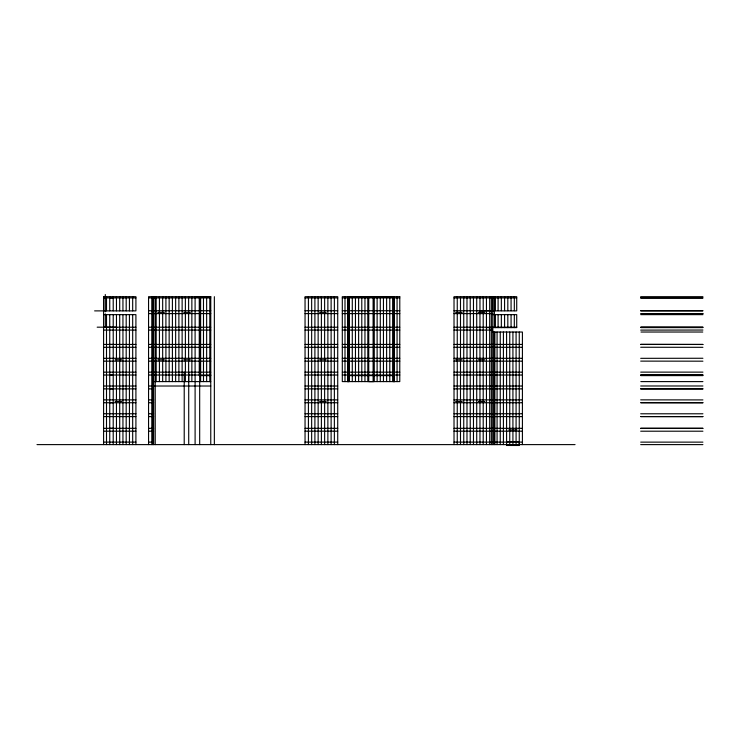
<?xml version="1.0" encoding="UTF-8"?>
<svg xmlns="http://www.w3.org/2000/svg" width="740" height="740" viewBox="0 0 740 740"><rect width="100%" height="100%" fill="white"/><g stroke="black" fill="none" stroke-linecap="round" stroke-linejoin="round"><path stroke-width="1.11" d="M103.591 310.883L103.591 296.685L135.91 296.685L135.91 310.883L94.609 310.883M492.757 310.883L492.757 296.685L492.757 444.611M522.412 444.611L522.412 332.029L492.757 332.029M210.761 444.611L210.761 296.647L195.101 296.647L195.101 444.611M210.761 296.685L148.564 296.685L148.564 444.611M640.692 296.685L702.917 296.685M109.742 297.887L113.22 297.887M640.692 297.887L702.917 297.887M103.591 297.915L135.91 297.915M148.564 297.915L210.761 297.915M305.046 297.915L337.727 297.915M342.305 297.915L399.776 297.915M454.018 297.915L516.724 297.915M640.692 297.952L702.917 297.952M148.564 310.745L210.761 310.745M305.046 310.745L337.727 310.745M342.305 310.745L399.776 310.745M454.018 310.745L492.757 310.745M640.812 310.707L702.917 310.707M480.223 310.883L516.724 310.883L516.724 296.685L454.018 296.685L454.018 444.611M640.692 310.883L702.769 310.883M157.833 312.363L164.335 312.363M183.825 312.363L190.328 312.363M319.625 312.363L326.137 312.363M455.646 312.363L462.158 312.363M478.318 312.363L484.82 312.363M148.564 313.603L210.78 313.603M305.046 313.603L337.727 313.603M342.305 313.603L399.776 313.603M454.018 313.603L492.757 313.603M103.591 314.639L135.91 314.639L135.91 444.611M492.757 314.639L516.724 314.639L516.724 327.617L486.957 327.617M640.692 314.639L703 314.639M97.171 327.182L116.818 327.182M516.724 327.182L454.018 327.219M103.591 327.219L135.91 327.219M148.564 327.219L210.761 327.219M305.046 327.219L337.727 327.219M342.305 327.219L399.776 327.219M640.997 327.617L702.769 327.617M103.591 330.077L135.91 330.077M148.564 330.077L210.78 330.077M305.046 330.077L337.727 330.077M342.305 330.077L399.776 330.077M454.018 330.077L492.757 330.077M640.692 330.105L702.917 330.04M640.997 332.029L702.769 332.029M103.591 344.433L135.91 344.433M148.564 344.433L210.761 344.433M305.046 344.433L337.727 344.433M342.305 344.433L399.776 344.433M454.018 344.433L522.412 344.433M109.742 344.461L113.22 344.461M103.591 347.291L135.91 347.291M148.564 347.291L210.761 347.291M305.046 347.291L337.727 347.291M342.305 347.291L399.776 347.291M454.018 347.291L522.412 347.291M640.692 347.254L702.917 347.319M103.591 358.299L135.91 358.299M148.564 358.299L210.761 358.299M305.046 358.299L337.727 358.299M342.305 358.299L399.776 358.299M454.018 358.299L522.412 358.299M640.692 358.327L702.917 358.262M115.153 359.797L121.656 359.797M157.833 359.797L164.335 359.797M183.825 359.797L190.328 359.797M319.625 359.797L326.137 359.797M455.646 359.797L462.158 359.797M478.318 359.797L484.82 359.797M103.591 361.148L135.91 361.148M148.564 361.148L210.761 361.148M305.046 361.148L337.727 361.148M342.305 361.148L399.776 361.148M454.018 361.148L522.412 361.148M640.692 361.12L702.917 361.185M103.591 372.155L135.91 372.155M148.564 372.155L210.761 372.155M305.046 372.155L337.727 372.155M342.305 372.155L399.776 372.155M454.018 372.155L522.412 372.155M640.692 372.128L702.954 372.128M109.742 374.976L113.22 374.976M640.692 374.976L702.917 374.976M103.591 375.014L135.91 375.014M148.564 375.014L210.78 375.014M305.046 375.014L337.727 375.014M342.305 375.014L399.776 375.014M454.018 375.014L522.412 375.014M640.692 375.05L702.917 375.05M210.761 375.615L199.263 375.615L199.263 296.647M640.849 375.615L702.917 375.615M153.624 381.6L210.761 381.6M640.812 381.6L702.917 381.6M103.591 386.021L135.91 386.021M148.564 386.021L210.78 386.021M305.046 386.021L337.727 386.021M454.018 386.021L522.412 386.021M640.692 385.984L702.917 385.984M109.742 388.842L113.22 388.842M640.692 388.842L702.917 388.842M103.591 388.879L135.91 388.879M148.564 388.879L153.624 388.879M305.046 388.879L337.727 388.879M454.018 388.879L522.412 388.879M640.692 388.907L702.917 388.907M103.591 399.887L135.91 399.887M148.564 399.887L153.624 399.887M305.046 399.887L337.727 399.887M454.018 399.887L522.412 399.887M640.692 399.85L702.917 399.914M115.153 401.496L121.656 401.496M319.625 401.496L326.137 401.496M455.646 401.496L462.158 401.496M478.318 401.496L484.82 401.496M109.742 402.708L113.22 402.708M103.591 402.745L135.91 402.745M148.564 402.745L153.624 402.745M305.046 402.745L337.727 402.745M454.018 402.745L522.412 402.745M103.591 413.753L135.91 413.753M148.564 413.753L153.624 413.753M305.046 413.753L337.727 413.753M454.018 413.753L522.412 413.753M640.692 413.78L702.917 413.78M103.591 416.602L135.91 416.602M148.564 416.602L153.624 416.602M305.046 416.602L337.727 416.602M454.018 416.602L522.412 416.602M103.591 428.321L135.91 428.321M148.564 428.321L153.624 428.321M305.046 428.321L337.727 428.321M454.018 428.321L522.412 428.321M640.692 428.284L702.917 428.284M109.742 428.349L113.22 428.349M640.692 428.349L702.917 428.349M508.759 429.959L517.075 429.959M103.591 431.17L135.91 431.17M148.564 431.17L153.624 431.17M305.046 431.17L337.727 431.17M454.018 431.17L522.412 431.17M640.692 431.207L702.917 431.207M506.585 441.688L519.258 441.688L519.258 445.48L506.585 445.48L506.585 332.029M103.591 442.104L135.91 442.104M148.564 442.104L153.624 442.104M305.046 442.104L337.727 442.104M454.018 442.104L522.412 442.104M640.692 442.132L702.917 442.132M37 444.611L575.063 444.611M640.692 444.611L702.917 444.611M519.258 332.029L519.258 444.611M516.085 332.029L516.085 444.611M514.318 296.685L514.318 310.707M514.318 314.639L514.318 327.617M512.922 332.029L512.922 444.611M511.072 296.685L511.072 310.707M511.072 314.639L511.072 327.617M509.749 332.029L509.749 444.611M507.825 296.685L507.825 310.707M507.825 314.639L507.825 327.617M504.588 296.685L504.588 310.707M504.588 314.639L504.588 327.617M503.413 332.029L503.413 444.611M501.341 296.685L501.341 310.707M501.341 314.639L501.341 327.617M500.249 332.029L500.249 444.611M498.094 296.685L498.094 310.707M498.094 314.639L498.094 327.617M497.077 332.029L497.077 444.611M495.393 296.685L495.393 310.707M495.393 314.639L495.393 327.617M494.875 332.029L494.875 444.611M494.376 296.647L494.376 327.182M493.913 332.029L493.913 444.611M491.369 296.685L491.369 444.611M489.695 296.685L489.695 444.611M486.448 296.685L486.448 444.611M483.211 296.685L483.211 444.611M479.964 296.685L479.964 444.611M476.717 296.685L476.717 444.611M473.471 296.685L473.471 444.611M470.233 296.685L470.233 444.611M466.986 296.685L466.986 444.611M463.74 296.685L463.74 444.611M460.493 296.685L460.493 444.611M457.255 296.685L457.255 444.611M397.075 296.685L397.075 381.6M394.189 296.685L394.189 381.6M394.032 296.647L394.032 375.615L348.041 375.615L348.041 296.647M393.773 296.685L393.773 381.6M393.569 296.647L393.569 381.646L394.383 381.646L394.383 296.647L347.698 296.647L347.698 381.646L348.512 381.646L348.512 296.647M392.644 296.685L392.644 381.6M389.786 296.685L389.786 381.6M386.622 296.685L386.622 381.6M383.45 296.685L383.45 381.6M380.286 296.685L380.286 381.6M377.123 296.685L377.123 381.6M374.264 296.685L374.264 381.6M373.33 381.6L373.33 296.685L373.339 381.646L368.742 381.646L368.742 296.647M367.808 296.685L367.808 381.6M364.959 296.685L364.959 381.6M361.786 296.685L361.786 381.6M358.623 296.685L358.623 381.6M355.459 296.685L355.459 381.6M352.286 296.685L352.286 381.6M349.437 296.685L349.437 381.6M348.3 296.685L348.3 381.6M347.883 296.685L347.883 381.6M344.997 296.685L344.997 381.6M337.727 444.611L337.727 296.685L305.046 296.685L305.046 444.611M334.369 296.685L334.369 444.611M331.122 296.685L331.122 444.611M327.875 296.685L327.875 444.611M324.629 296.685L324.629 444.611M321.391 296.685L321.391 444.611M318.144 296.685L318.144 444.611M314.898 296.685L314.898 444.611M311.651 296.685L311.651 444.611M308.414 296.685L308.414 444.611M214.35 296.685L214.35 444.657M209.809 296.685L209.809 381.6M206.645 296.685L206.645 381.6M203.482 296.685L203.482 381.6M200.623 296.685L200.623 381.6M199.68 296.647L199.68 444.611M191.863 296.685L191.863 381.6M188.719 372.155L188.719 444.611M188.626 296.685L188.626 381.6M185.379 296.685L185.379 381.6M184.214 372.155L184.214 444.611M182.133 296.685L182.133 381.6M178.886 296.685L178.886 381.6M175.648 296.685L175.648 381.6M172.401 296.685L172.401 381.6M169.155 296.685L169.155 381.6M165.908 296.685L165.908 381.6M162.671 296.685L162.671 381.6M159.424 296.685L159.424 381.6M156.177 296.685L156.177 381.6M155.224 296.685L155.224 444.611M153.624 296.685L153.624 444.611M152.856 296.685L152.856 444.611M151.802 296.685L151.802 444.611M132.682 296.685L132.682 310.883M132.682 314.639L132.682 444.611M129.435 296.685L129.435 310.883M129.435 314.639L129.435 444.611M126.188 296.685L126.188 310.883M126.188 314.639L126.188 444.611M122.942 296.685L122.942 310.883M122.942 314.639L122.942 444.611M119.704 296.685L119.704 310.883M119.704 314.639L119.704 444.611M116.458 296.685L116.458 310.883M116.458 314.639L116.458 444.611M113.211 296.685L113.22 310.883M113.22 314.565L113.211 444.611M109.751 296.685L109.742 310.883M109.742 314.565L109.751 444.611M106.505 296.685L106.505 310.883M106.505 314.639L106.505 444.611M105.284 294.52L105.284 311.771M105.284 313.843L105.284 327.182M103.591 296.647L103.591 444.611M399.776 296.685L342.305 296.685L342.305 381.6L399.776 381.6L399.776 296.685M702.917 313.566L640.812 313.566L702.917 313.631M702.917 327.182L640.692 327.182L702.917 327.256M702.917 344.461L640.692 344.396L702.917 344.461M702.917 402.708L640.692 402.708L702.917 402.773M702.917 416.574L640.692 416.574L702.917 416.639"/></g></svg>
